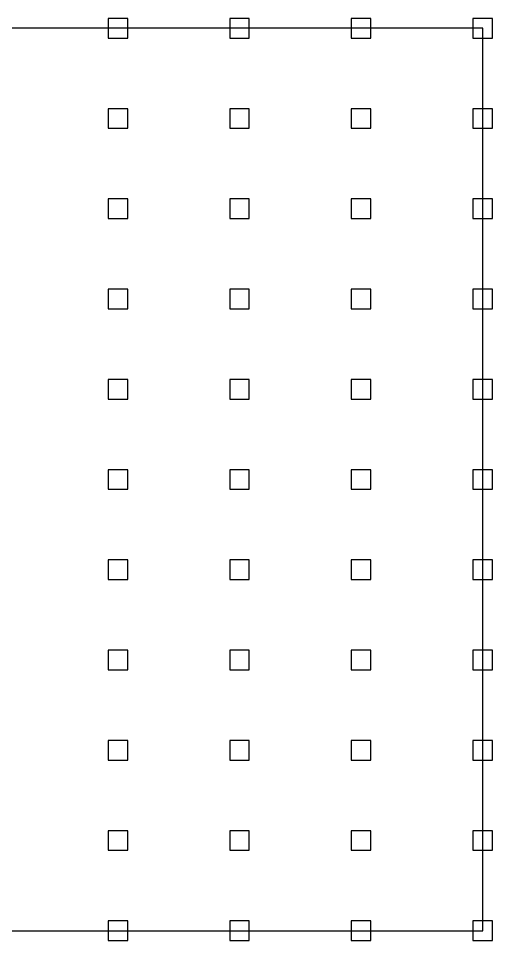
# Model space of a CAD drawing. Header units: millimetres. Extents: x -212361 to 39086, y -42 to 136893.
# Drawn here: x -135752 to -121018, y 16803 to 45453 of the extents above; entities that cross this region are included whole.
import ezdxf

# ---------------------------------------------------------------- set-up
doc = ezdxf.new("R2010")
doc.units = ezdxf.units.MM
doc.header["$LTSCALE"] = 25

# ---------------------------------------------------------------- blocks, each defined once
blk = doc.blocks.new('*U311')
at = {"layer": 'Defpoints'}
blk.add_lwpolyline([(-12, -12), (12, -12), (12, 12), (-12, 12)], close=True, dxfattribs=at)
blk = doc.blocks.new('*U321')
at = {"layer": 'Defpoints', "color": 0, "linetype": 'ByBlock', "lineweight": -2, "transparency": 16777216}
for p in [(1041.6, 1104), (1190.4, 1104), (1339.2, 1104), (1488, 1104), (1041.6, 993.6), (1190.4, 993.6), (1339.2, 993.6), (1488, 993.6), (1041.6, 883.2), (1190.4, 883.2), (1339.2, 883.2), (1488, 883.2), (1041.6, 772.8), (1190.4, 772.8), (1339.2, 772.8), (1488, 772.8), (1041.6, 662.4), (1190.4, 662.4), (1339.2, 662.4), (1488, 662.4), (1041.6, 552), (1190.4, 552), (1339.2, 552), (1488, 552), (1041.6, 441.6), (1190.4, 441.6), (1339.2, 441.6), (1488, 441.6), (1041.6, 331.2), (1190.4, 331.2), (1339.2, 331.2), (1488, 331.2), (1041.6, 220.8), (1190.4, 220.8), (1339.2, 220.8), (1488, 220.8), (1041.6, 110.4), (1190.4, 110.4), (1339.2, 110.4), (1488, 110.4), (1041.6, 0), (1190.4, 0), (1339.2, 0), (1488, 0)]:
    blk.add_blockref('*U311', p, dxfattribs=at)
blk = doc.blocks.new('schedules_symbols_notes')
at = {"layer": 'Defpoints', "color": 255}
blk.add_lwpolyline([(-6264.5, 673.5), (-4776.5, 673.5), (-4776.5, 1777.5), (-6264.5, 1777.5)], close=True, dxfattribs=at)
at = {"layer": 'Defpoints'}
blk.add_blockref('*U321', (-6264.5, 673.5), dxfattribs=at)

msp = doc.modelspace()

# ---------------------------------------------------------------- block references
at = {"xscale": 25.4, "yscale": 25.4, "zscale": 25.4}
msp.add_blockref('schedules_symbols_notes', (0, 0), dxfattribs=at)

doc.saveas('drawing.dxf')
